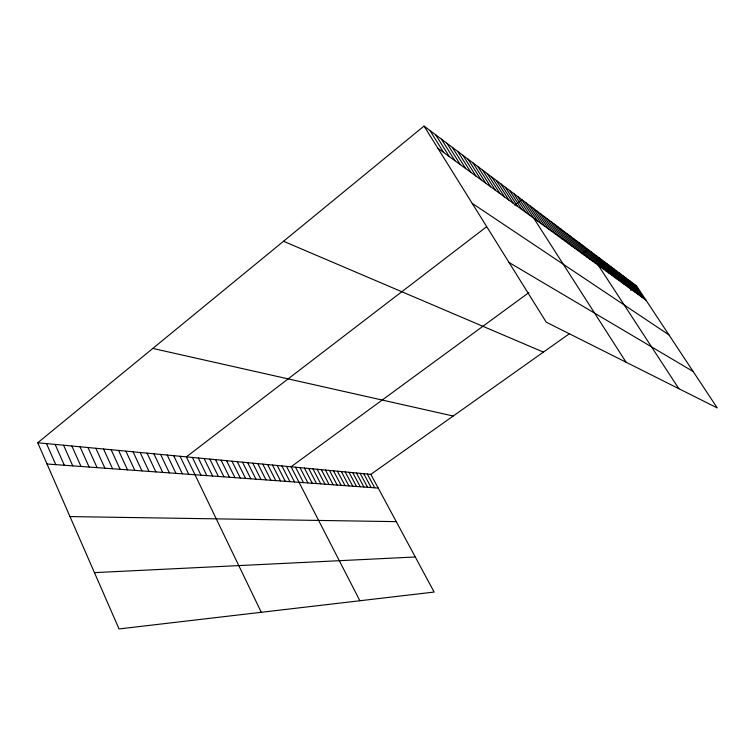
<?xml version="1.0" encoding="UTF-8"?>
<svg xmlns="http://www.w3.org/2000/svg" width="755" height="755" viewBox="0 0 755 755"><rect width="100%" height="100%" fill="white"/><g stroke="black" fill="none" stroke-linecap="round" stroke-linejoin="round"><path stroke-width="1.13" d="M37.75 442.77L370.847 474.366L434.134 592.062L119.035 628.934L37.75 442.77L424.036 126.066L636.663 286.051L717.25 407.945L546.242 322.187L424.036 126.066M486.531 226.793L186.381 456.869L261.287 612.286M514.75 205.162L521.884 199.688L626.093 362.23M528.821 292.629L291.071 466.798L359.88 600.753M581.86 253.774L587.9 249.358L678.839 388.683M370.847 474.366L569.459 333.663M630.661 290.307L636.663 286.051M94.45 572.63L415.278 556.992M69.979 516.59L396.262 521.639M47.018 464.004L378.208 488.051M152.821 348.433L453.208 416.024M283.521 241.279L543.411 352.113M509.04 262.476L693.175 371.526M472.215 203.378L668.958 334.899M437.862 148.244L646.006 300.169M634.53 284.446L643.921 298.65M632.369 282.823L641.807 297.111M630.18 281.171L639.674 295.554M627.962 279.501L637.503 293.969M625.706 277.802L635.304 292.364M623.422 276.094L633.077 290.741M621.11 274.348L630.821 289.089M618.77 272.583L628.538 287.419M616.391 270.8L626.216 285.73M613.985 268.988L623.856 284.012M611.541 267.147L621.478 282.266M609.058 265.279L619.053 280.501M606.548 263.391L616.599 278.708M604 261.475L614.108 276.896M601.414 259.522L611.578 275.046M598.79 257.549L609.021 273.178M596.12 255.549L606.416 271.281M593.421 253.51L603.774 269.356M590.684 251.453L601.093 267.393M585.068 247.225L595.61 263.391M582.199 245.073L592.807 261.343M579.283 242.883L589.957 259.267M576.329 240.656L587.069 257.153M573.328 238.391L584.134 255.011M570.27 236.098L581.152 252.84M567.175 233.767L578.113 250.622M564.023 231.398L575.036 248.376M560.823 228.982L571.903 246.092M557.567 226.538L568.723 243.771M554.264 224.056L565.495 241.411M550.905 221.526L562.201 239.005M547.488 218.95L558.86 236.57M544.015 216.336L555.463 234.088M540.486 213.684L552.009 231.568M536.89 210.975L548.489 229.001M533.238 208.229L544.912 226.387M529.519 205.435L541.278 223.735M525.735 202.585L537.569 221.026M517.845 196.649L529.85 215.392M513.73 193.554L525.82 212.448M509.54 190.402L521.714 209.456M505.274 187.193L517.534 206.408M500.924 183.918L513.277 203.293M496.488 180.577L508.927 200.122M491.967 177.18L504.5 196.885M487.362 173.707L499.98 193.591M482.662 170.177L495.374 190.222M477.858 166.562L490.674 186.796M472.97 162.882L485.871 183.295M467.977 159.126L480.982 179.718M462.881 155.294L475.98 176.075M457.681 151.377L470.875 172.348M452.368 147.385L465.665 168.544M446.941 143.299L460.342 164.656M441.401 139.137L454.906 160.692M435.739 134.871L449.348 156.634M429.954 130.521L443.666 152.491M367.317 474.027L374.697 487.796M363.74 473.687L371.149 487.532M360.116 473.347L367.562 487.277M356.454 472.998L363.919 487.013M352.745 472.649L360.239 486.739M348.989 472.29L356.52 486.475M345.186 471.932L352.745 486.201M341.336 471.564L348.923 485.918M337.438 471.195L345.054 485.644M333.483 470.818L341.137 485.352M329.491 470.44L337.174 485.069M325.443 470.063L333.153 484.776M321.337 469.667L329.076 484.483M317.185 469.28L324.952 484.181M312.976 468.874L320.781 483.88M308.71 468.468L316.543 483.568M304.388 468.062L312.259 483.257M300.009 467.647L307.908 482.945M295.573 467.222L303.501 482.624M286.513 466.363L294.507 481.973M281.898 465.929L289.92 481.643M277.208 465.486L285.267 481.303M272.461 465.033L280.549 480.954M267.648 464.58L275.773 480.614M262.759 464.117L270.922 480.255M257.814 463.645L265.996 479.897M252.783 463.164L261.003 479.538M247.687 462.683L255.945 479.17M242.525 462.192L250.802 478.802M237.278 461.701L245.592 478.425M231.955 461.192L240.307 478.038M226.547 460.682L234.937 477.651M221.073 460.163L229.492 477.254M215.505 459.635L223.961 476.849M209.862 459.097L218.346 476.443M204.124 458.549L212.636 476.027M198.301 458.002L206.851 475.612M192.383 457.436L200.972 475.178M180.096 456.275L188.75 474.291M173.707 455.671L182.389 473.829M167.214 455.048L175.934 473.366M160.607 454.425L169.365 472.885M153.897 453.793L162.684 472.404M147.074 453.142L155.889 471.913M140.128 452.481L148.98 471.413M133.069 451.811L141.949 470.893M125.877 451.131L134.805 470.374M118.573 450.442L127.529 469.846M111.127 449.735L120.12 469.317M103.558 449.017L112.58 468.77M95.847 448.281L104.907 468.204M87.995 447.536L97.084 467.638M80.011 446.781L89.128 467.062M71.867 446.007L81.021 466.477M63.58 445.224L72.763 465.873M55.134 444.421L64.345 465.269M46.527 443.6L55.766 464.646"/></g></svg>
